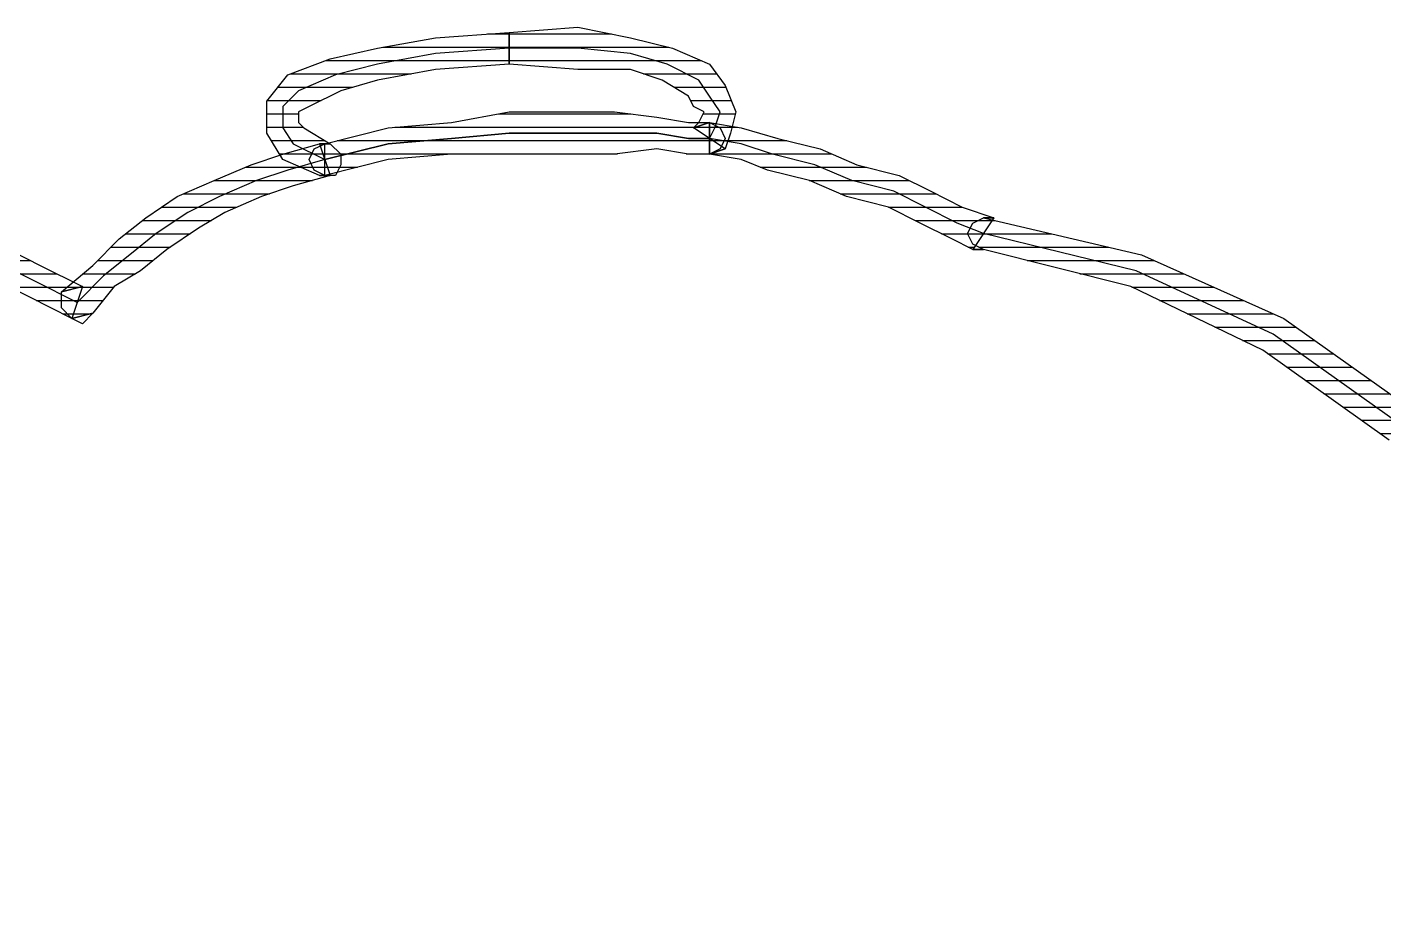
# Model space of a CAD drawing. Extents: x -29316 to 80307, y 54266 to 73016.
# Drawn here: x 21668.34 to 21681.08, y 55447.61 to 55455.78 of the extents above; entities that cross this region are included whole.
import ezdxf

# ---------------------------------------------------------------- set-up
doc = ezdxf.new("R2010")
doc.units = 0
doc.layers.add('İnsan', color=50, linetype='Continuous')
doc.layers.add('Tezgah', color=7, linetype='Continuous', lineweight=9)
pattern_1 = [(360, (-5108.51305, -673.59423), (1e-16, 0.125), [25])]

# ---------------------------------------------------------------- blocks, each defined once
blk = doc.blocks.new('InsanKadın')
at = {"layer": 'İnsan'}
h = blk.add_hatch(dxfattribs=at)
h.set_pattern_fill('DC_LINES', scale=0.1, style=0)
h.set_pattern_definition(pattern_1)
edge = h.paths.add_edge_path(flags=0)
edge.add_line((58.263, 16.257), (58.165, 16.257))
edge.add_line((58.165, 16.257), (59.649, 16.605))
edge.add_line((59.649, 16.605), (60.984, 17.201))
edge.add_line((60.984, 17.201), (62.172, 18.045))
edge.add_line((62.172, 18.045), (63.162, 19.039))
edge.add_line((63.162, 19.039), (64.052, 20.082))
edge.add_line((64.052, 20.082), (64.745, 21.125))
edge.add_line((64.745, 21.125), (65.239, 22.168))
edge.add_line((65.239, 22.168), (65.635, 23.013))
edge.add_line((65.635, 23.013), (65.339, 23.112))
edge.add_line((65.339, 23.112), (64.942, 22.268))
edge.add_line((64.942, 22.268), (64.448, 21.324))
edge.add_line((64.448, 21.324), (63.756, 20.281))
edge.add_line((63.756, 20.281), (62.964, 19.238))
edge.add_line((62.964, 19.238), (61.974, 18.343))
edge.add_line((61.974, 18.343), (60.787, 17.499))
edge.add_line((60.787, 17.499), (59.549, 16.903))
edge.add_line((59.549, 16.903), (58.165, 16.555))
edge.add_line((58.165, 16.555), (58.065, 16.555))
edge.add_line((58.065, 16.555), (58.165, 16.555))
edge.add_line((58.165, 16.555), (58.065, 16.505))
edge.add_line((58.065, 16.505), (58.016, 16.406))
edge.add_line((58.016, 16.406), (58.065, 16.307))
edge.add_line((58.065, 16.307), (58.165, 16.257))
h = blk.add_hatch(dxfattribs=at)
h.set_pattern_fill('DC_LINES', scale=0.1, style=0)
h.set_pattern_definition(pattern_1)
edge = h.paths.add_edge_path(flags=0)
edge.add_line((46.439, 16.257), (46.439, 16.207))
edge.add_line((46.439, 16.207), (46.785, 16.058))
edge.add_line((46.785, 16.058), (47.181, 15.959))
edge.add_line((47.181, 15.959), (47.577, 16.058))
edge.add_line((47.577, 16.058), (48.022, 16.158))
edge.add_line((48.022, 16.158), (48.467, 16.307))
edge.add_line((48.467, 16.307), (48.913, 16.505))
edge.add_line((48.913, 16.505), (49.308, 16.704))
edge.add_line((49.308, 16.704), (49.704, 16.903))
edge.add_line((49.704, 16.903), (49.605, 17.201))
edge.add_line((49.605, 17.201), (49.21, 17.002))
edge.add_line((49.21, 17.002), (48.813, 16.803))
edge.add_line((48.813, 16.803), (48.369, 16.605))
edge.add_line((48.369, 16.605), (47.923, 16.456))
edge.add_line((47.923, 16.456), (47.577, 16.356))
edge.add_line((47.577, 16.356), (47.181, 16.356))
edge.add_line((47.181, 16.356), (46.884, 16.356))
edge.add_line((46.884, 16.356), (46.636, 16.505))
edge.add_line((46.636, 16.505), (46.636, 16.456))
h = blk.add_hatch(dxfattribs=at)
h.set_pattern_fill('DC_LINES', scale=0.1, style=0)
h.set_pattern_definition(pattern_1)
edge = h.paths.add_edge_path(flags=0)
edge.add_line((49.704, 16.903), (49.506, 16.952))
edge.add_line((49.506, 16.952), (49.803, 16.704))
edge.add_line((49.803, 16.704), (50.05, 16.456))
edge.add_line((50.05, 16.456), (50.298, 16.257))
edge.add_line((50.298, 16.257), (50.594, 16.058))
edge.add_line((50.594, 16.058), (50.941, 15.909))
edge.add_line((50.941, 15.909), (51.288, 15.76))
edge.add_line((51.288, 15.76), (51.585, 15.661))
edge.add_line((51.585, 15.661), (51.93, 15.562))
edge.add_line((51.93, 15.562), (52.03, 15.86))
edge.add_line((52.03, 15.86), (51.683, 15.959))
edge.add_line((51.683, 15.959), (51.386, 16.058))
edge.add_line((51.386, 16.058), (51.04, 16.207))
edge.add_line((51.04, 16.207), (50.793, 16.356))
edge.add_line((50.793, 16.356), (50.496, 16.555))
edge.add_line((50.496, 16.555), (50.249, 16.754))
edge.add_line((50.249, 16.754), (50.001, 16.903))
edge.add_line((50.001, 16.903), (49.803, 17.151))
edge.add_line((49.803, 17.151), (49.605, 17.201))
edge.add_line((49.605, 17.201), (49.803, 17.151))
edge.add_line((49.803, 17.151), (49.704, 17.251))
edge.add_line((49.704, 17.251), (49.605, 17.201))
edge.add_line((49.605, 17.201), (49.506, 17.102))
edge.add_line((49.506, 17.102), (49.506, 16.952))
h = blk.add_hatch(dxfattribs=at)
h.set_pattern_fill('DC_LINES', scale=0.1, style=0)
h.set_pattern_definition(pattern_1)
edge = h.paths.add_edge_path(flags=0)
edge.add_line((55.591, 15.363), (55.888, 15.413))
edge.add_line((55.888, 15.413), (56.235, 15.512))
edge.add_line((56.235, 15.512), (56.631, 15.611))
edge.add_line((56.631, 15.611), (56.977, 15.76))
edge.add_line((56.977, 15.76), (57.373, 15.86))
edge.add_line((57.373, 15.86), (57.67, 16.009))
edge.add_line((57.67, 16.009), (57.966, 16.158))
edge.add_line((57.966, 16.158), (58.263, 16.257))
edge.add_line((58.263, 16.257), (58.065, 16.555))
edge.add_line((58.065, 16.555), (57.868, 16.456))
edge.add_line((57.868, 16.456), (57.571, 16.307))
edge.add_line((57.571, 16.307), (57.274, 16.158))
edge.add_line((57.274, 16.158), (56.878, 16.058))
edge.add_line((56.878, 16.058), (56.532, 15.909))
edge.add_line((56.532, 15.909), (56.136, 15.81))
edge.add_line((56.136, 15.81), (55.888, 15.711))
edge.add_line((55.888, 15.711), (55.591, 15.661))
h = blk.add_hatch(dxfattribs=at)
h.set_pattern_fill('DC_LINES', scale=0.1, style=0)
h.set_pattern_definition(pattern_1)
edge = h.paths.add_edge_path(flags=0)
edge.add_line((51.98, 15.86), (51.93, 15.86))
edge.add_line((51.93, 15.86), (51.585, 15.711))
edge.add_line((51.585, 15.711), (51.436, 15.462))
edge.add_line((51.436, 15.462), (51.436, 15.164))
edge.add_line((51.436, 15.164), (51.633, 14.916))
edge.add_line((51.633, 14.916), (52.03, 14.767))
edge.add_line((52.03, 14.767), (52.475, 14.667))
edge.add_line((52.475, 14.667), (53.019, 14.568))
edge.add_line((53.019, 14.568), (53.712, 14.518))
edge.add_line((53.712, 14.518), (53.712, 14.816))
edge.add_line((53.712, 14.816), (53.019, 14.866))
edge.add_line((53.019, 14.866), (52.475, 14.966))
edge.add_line((52.475, 14.966), (52.129, 15.065))
edge.add_line((52.129, 15.065), (51.832, 15.214))
edge.add_line((51.832, 15.214), (51.733, 15.264))
edge.add_line((51.733, 15.264), (51.733, 15.363))
edge.add_line((51.733, 15.363), (51.782, 15.413))
edge.add_line((51.782, 15.413), (52.03, 15.562))
edge.add_line((52.03, 15.562), (51.98, 15.562))
edge.add_line((51.98, 15.562), (52.03, 15.562))
edge.add_line((52.03, 15.562), (52.129, 15.661))
edge.add_line((52.129, 15.661), (52.129, 15.76))
edge.add_line((52.129, 15.76), (52.079, 15.86))
edge.add_line((52.079, 15.86), (51.93, 15.86))
h = blk.add_hatch(dxfattribs=at)
h.set_pattern_fill('DC_LINES', scale=0.1, style=0)
h.set_pattern_definition(pattern_1)
edge = h.paths.add_edge_path(flags=0)
edge.add_line((51.93, 15.562), (51.98, 15.562))
edge.add_line((51.98, 15.562), (52.574, 15.413))
edge.add_line((52.574, 15.413), (53.168, 15.363))
edge.add_line((53.168, 15.363), (53.712, 15.264))
edge.add_line((53.712, 15.264), (54.256, 15.264))
edge.add_line((54.256, 15.264), (54.701, 15.264))
edge.add_line((54.701, 15.264), (55.097, 15.313))
edge.add_line((55.097, 15.313), (55.394, 15.363))
edge.add_line((55.394, 15.363), (55.591, 15.363))
edge.add_line((55.591, 15.363), (55.591, 15.661))
edge.add_line((55.591, 15.661), (55.394, 15.661))
edge.add_line((55.394, 15.661), (55.097, 15.611))
edge.add_line((55.097, 15.611), (54.701, 15.661))
edge.add_line((54.701, 15.661), (54.256, 15.661))
edge.add_line((54.256, 15.661), (53.712, 15.661))
edge.add_line((53.712, 15.661), (53.168, 15.661))
edge.add_line((53.168, 15.661), (52.574, 15.711))
edge.add_line((52.574, 15.711), (51.98, 15.86))
edge.add_line((51.98, 15.86), (52.03, 15.86))
edge.add_line((52.03, 15.86), (51.98, 15.86))
edge.add_line((51.98, 15.86), (51.881, 15.81))
edge.add_line((51.881, 15.81), (51.832, 15.711))
edge.add_line((51.832, 15.711), (51.881, 15.611))
edge.add_line((51.881, 15.611), (51.98, 15.562))
h = blk.add_hatch(dxfattribs=at)
h.set_pattern_fill('DC_LINES', scale=0.1, style=0)
h.set_pattern_definition(pattern_1)
edge = h.paths.add_edge_path(flags=0)
edge.add_line((55.74, 15.611), (55.591, 15.661))
edge.add_line((55.591, 15.661), (55.394, 15.661))
edge.add_line((55.394, 15.661), (55.097, 15.611))
edge.add_line((55.097, 15.611), (54.701, 15.661))
edge.add_line((54.701, 15.661), (54.256, 15.661))
edge.add_line((54.256, 15.661), (53.712, 15.661))
edge.add_line((53.712, 15.661), (53.168, 15.661))
edge.add_line((53.168, 15.661), (52.574, 15.711))
edge.add_line((52.574, 15.711), (51.98, 15.86))
edge.add_line((51.98, 15.86), (51.98, 15.562))
edge.add_line((51.98, 15.562), (52.574, 15.413))
edge.add_line((52.574, 15.413), (53.168, 15.363))
edge.add_line((53.168, 15.363), (53.712, 15.264))
edge.add_line((53.712, 15.264), (54.256, 15.264))
edge.add_line((54.256, 15.264), (54.701, 15.264))
edge.add_line((54.701, 15.264), (55.097, 15.313))
edge.add_line((55.097, 15.313), (55.394, 15.363))
edge.add_line((55.394, 15.363), (55.591, 15.363))
edge.add_line((55.591, 15.363), (55.443, 15.413))
edge.add_line((55.443, 15.413), (55.591, 15.363))
edge.add_line((55.591, 15.363), (55.691, 15.413))
edge.add_line((55.691, 15.413), (55.74, 15.512))
edge.add_line((55.74, 15.512), (55.691, 15.611))
edge.add_line((55.691, 15.611), (55.591, 15.661))
h = blk.add_hatch(dxfattribs=at)
h.set_pattern_fill('DC_LINES', scale=0.1, style=0)
h.set_pattern_definition(pattern_1)
edge = h.paths.add_edge_path(flags=0)
edge.add_line((53.712, 14.518), (54.355, 14.469))
edge.add_line((54.355, 14.469), (54.849, 14.568))
edge.add_line((54.849, 14.568), (55.246, 14.667))
edge.add_line((55.246, 14.667), (55.591, 14.816))
edge.add_line((55.591, 14.816), (55.74, 15.015))
edge.add_line((55.74, 15.015), (55.839, 15.264))
edge.add_line((55.839, 15.264), (55.79, 15.462))
edge.add_line((55.79, 15.462), (55.74, 15.611))
edge.add_line((55.74, 15.611), (55.443, 15.413))
edge.add_line((55.443, 15.413), (55.493, 15.363))
edge.add_line((55.493, 15.363), (55.543, 15.264))
edge.add_line((55.543, 15.264), (55.443, 15.214))
edge.add_line((55.443, 15.214), (55.394, 15.115))
edge.add_line((55.394, 15.115), (55.146, 14.966))
edge.add_line((55.146, 14.966), (54.849, 14.866))
edge.add_line((54.849, 14.866), (54.355, 14.866))
edge.add_line((54.355, 14.866), (53.712, 14.816))
at = {"layer": 'İnsan', "color": 7, "flags": 128}
for points in [[(62.073, 18.194), (60.885, 17.35), (59.599, 16.754), (58.165, 16.406), (57.917, 16.307), (57.62, 16.158), (57.323, 16.009), (56.927, 15.909), (56.581, 15.76), (56.185, 15.661), (55.888, 15.562), (55.591, 15.512), (55.394, 15.512), (55.097, 15.462), (54.701, 15.462), (54.256, 15.462), (53.712, 15.462), (53.168, 15.512), (52.574, 15.562), (51.98, 15.711), (51.633, 15.81), (51.337, 15.909), (50.991, 16.058), (50.694, 16.207), (50.397, 16.406), (50.149, 16.605), (49.902, 16.803), (49.655, 17.052), (49.258, 16.853), (48.863, 16.654)], [(61.974, 18.343), (60.787, 17.499), (59.549, 16.903), (58.165, 16.555), (58.065, 16.555), (58.165, 16.555), (58.065, 16.505), (58.016, 16.406), (58.065, 16.307), (58.165, 16.257), (58.263, 16.257), (58.263, 16.257), (58.165, 16.257), (59.649, 16.605), (60.984, 17.201), (62.172, 18.045)]]:
    blk.add_lwpolyline(points, dxfattribs=at)
for points in [[(46.439, 16.257), (46.439, 16.207), (46.785, 16.058), (47.181, 15.959), (47.577, 16.058), (48.022, 16.158), (48.467, 16.307), (48.913, 16.505), (49.308, 16.704), (49.704, 16.903), (49.605, 17.201), (49.21, 17.002), (48.813, 16.803), (48.369, 16.605), (47.923, 16.456), (47.577, 16.356), (47.181, 16.356), (46.884, 16.356), (46.636, 16.505), (46.636, 16.456), (46.439, 16.257)], [(49.704, 16.903), (49.506, 16.952), (49.803, 16.704), (50.05, 16.456), (50.298, 16.257), (50.594, 16.058), (50.941, 15.909), (51.288, 15.76), (51.585, 15.661), (51.93, 15.562), (52.03, 15.86), (51.683, 15.959), (51.386, 16.058), (51.04, 16.207), (50.793, 16.356), (50.496, 16.555), (50.249, 16.754), (50.001, 16.903), (49.803, 17.151), (49.605, 17.201), (49.803, 17.151), (49.704, 17.251), (49.605, 17.201), (49.506, 17.102), (49.506, 16.952), (49.704, 16.903)], [(55.591, 15.363), (55.591, 15.363), (55.888, 15.413), (56.235, 15.512), (56.631, 15.611), (56.977, 15.76), (57.373, 15.86), (57.67, 16.009), (57.966, 16.158), (58.263, 16.257), (58.065, 16.555), (57.868, 16.456), (57.571, 16.307), (57.274, 16.158), (56.878, 16.058), (56.532, 15.909), (56.136, 15.81), (55.888, 15.711), (55.591, 15.661), (55.591, 15.661), (55.591, 15.363)], [(51.98, 15.86), (51.93, 15.86), (51.585, 15.711), (51.436, 15.462), (51.436, 15.164), (51.633, 14.916), (52.03, 14.767), (52.475, 14.667), (53.019, 14.568), (53.712, 14.518), (53.712, 14.816), (53.019, 14.866), (52.475, 14.966), (52.129, 15.065), (51.832, 15.214), (51.733, 15.264), (51.733, 15.363), (51.782, 15.413), (52.03, 15.562), (51.98, 15.562), (52.03, 15.562), (52.129, 15.661), (52.129, 15.76), (52.079, 15.86), (51.93, 15.86), (51.98, 15.86)], [(51.93, 15.562), (51.98, 15.562), (52.574, 15.413), (53.168, 15.363), (53.712, 15.264), (54.256, 15.264), (54.701, 15.264), (55.097, 15.313), (55.394, 15.363), (55.591, 15.363), (55.591, 15.661), (55.394, 15.661), (55.097, 15.611), (54.701, 15.661), (54.256, 15.661), (53.712, 15.661), (53.168, 15.661), (52.574, 15.711), (51.98, 15.86), (52.03, 15.86), (51.98, 15.86), (51.881, 15.81), (51.832, 15.711), (51.881, 15.611), (51.98, 15.562), (51.93, 15.562)], [(55.74, 15.611), (55.591, 15.661), (55.394, 15.661), (55.097, 15.611), (54.701, 15.661), (54.256, 15.661), (53.712, 15.661), (53.168, 15.661), (52.574, 15.711), (51.98, 15.86), (51.98, 15.562), (52.574, 15.413), (53.168, 15.363), (53.712, 15.264), (54.256, 15.264), (54.701, 15.264), (55.097, 15.313), (55.394, 15.363), (55.591, 15.363), (55.443, 15.413), (55.591, 15.363), (55.691, 15.413), (55.74, 15.512), (55.691, 15.611), (55.591, 15.661), (55.74, 15.611)], [(51.98, 15.711), (52.574, 15.562), (53.168, 15.512), (53.712, 15.462), (54.256, 15.462), (54.701, 15.462), (55.097, 15.462), (55.394, 15.512), (55.591, 15.512), (55.641, 15.413), (55.691, 15.264), (55.591, 15.115), (55.493, 14.966), (55.196, 14.816), (54.849, 14.717), (54.355, 14.667), (53.712, 14.667), (53.019, 14.717), (52.475, 14.816), (52.079, 14.916), (51.733, 15.065), (51.585, 15.214), (51.585, 15.413), (51.683, 15.562), (51.98, 15.711), (51.98, 15.711)], [(53.712, 14.518), (53.712, 14.518), (54.355, 14.469), (54.849, 14.568), (55.246, 14.667), (55.591, 14.816), (55.74, 15.015), (55.839, 15.264), (55.79, 15.462), (55.74, 15.611), (55.443, 15.413), (55.493, 15.363), (55.543, 15.264), (55.443, 15.214), (55.394, 15.115), (55.146, 14.966), (54.849, 14.866), (54.355, 14.866), (53.712, 14.816), (53.712, 14.816), (53.712, 14.518)]]:
    blk.add_lwpolyline(points, close=True, dxfattribs=at)

msp = doc.modelspace()

# ---------------------------------------------------------------- block references
at = {"layer": 'Tezgah', "xscale": -1, "rotation": 180}
msp.add_blockref('InsanKadın', (21619.151, 55470.252), dxfattribs=at)

doc.saveas('drawing.dxf')
